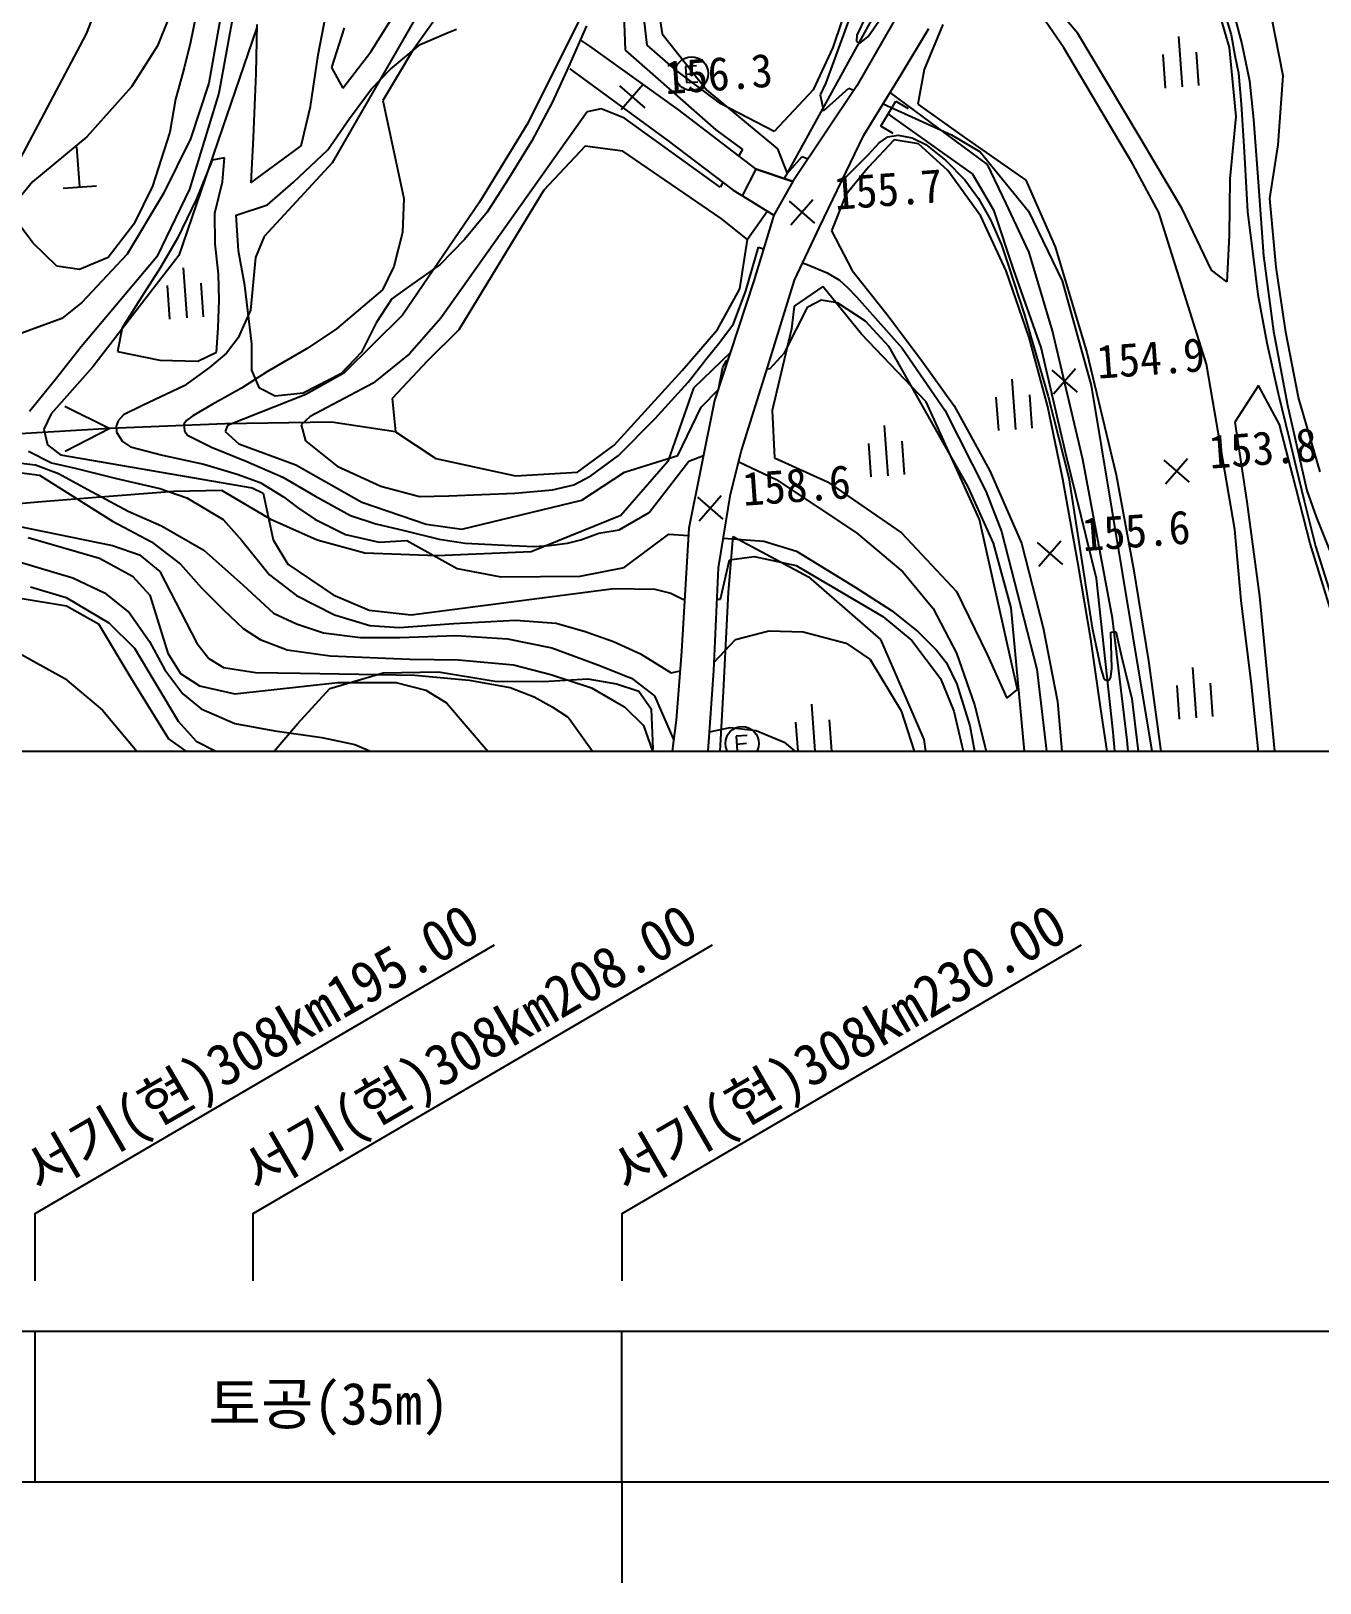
# Model space of a CAD drawing. Header units: millimetres. Extents: x 11366 to 12162, y 1103 to 1810.
# Drawn here: x 11850.5 to 11927.3, y 1346.9 to 1439.4 of the extents above; entities that cross this region are included whole.
import ezdxf
from ezdxf.enums import TextEntityAlignment as Align
from ezdxf.xclip import XClip

# ---------------------------------------------------------------- set-up
doc = ezdxf.new("R2010")
doc.units = ezdxf.units.MM
doc.header["$LTSCALE"] = 10
doc.header["$MEASUREMENT"] = 0
doc.header["$XCLIPFRAME"] = 2
for name, color, linetype in [('TT-TABL-LIN1', 4, 'Continuous'), ('TT-TABL-LIN2', 1, 'Continuous'), ('TT-TABL-TEX2', 3, 'Continuous'), ('TZ-BASE', 253, 'Continuous'), ('TZ-LEAL', 1, 'Continuous'), ('TZ-LEAT', 3, 'Continuous')]:
    doc.layers.add(name, color=color, linetype=linetype)
doc.layers.add('TX-PAPR', color=2, linetype='Continuous', plot=False)
doc.styles.add('HANA', font='GulimChe.ttf')
doc.styles.get("Standard").update_dxf_attribs({"font": 'GulimChe.ttf'})

# ---------------------------------------------------------------- blocks, each defined once
blk = doc.blocks.new('JD-DHDFH546DFH43')
at = {"layer": 'TZ-BASE'}
for p, q in [((449.689, -24.465, -101), (445.768, -35.164, -101)), ((404.173, -25.738, -91), (401.685, -32.253, -91)), ((408.187, -27.323, -92), (405.926, -32.96, -92)), ((423.278, -27.901, -96), (416.344, -39.93, -96)), ((460.796, -32.227, -102.19), (457.427, -28.188, -102.19)), ((424.268, -28.842, -97), (421.137, -33.258, -97)), ((468.974, -29.121, -102), (469.93, -32.314, -102)), ((469.549, -29.04, -103), (470.578, -32.84, -103)), ((415.519, -33.493, -95.23), (416.198, -29.975, -95.23)), ((418.646, -33.328, -95.7), (420.417, -30.493, -95.7)), ((435.732, -30.433, -100), (436.013, -32.247, -100)), ((449.488, -29.612, -255), (443.287, -40.873, -255)), ((447.278, -29.822, -99.87), (446.198, -33.068, -99.87)), ((459.955, -33.079, -101.02), (457.993, -30.203, -101.02)), ((468.95, -30.045, -102.19), (469.809, -33.061, -102.19)), ((408.238, -31.09, -89.91), (407.896, -32.738, -89.91)), ((409.728, -31.042, -93), (408.994, -35.176, -93)), ((410.501, -30.776, -94), (409.599, -35.784, -94)), ((431.483, -30.598, -98), (428.015, -37.576, -98)), ((433.724, -31.089, -99), (433.818, -33.227, -99)), ((435.118, -32.913, -99.87), (434.914, -31.043, -99.87)), ((450.296, -30.667, -97.97), (447.615, -35.342, -97.97)), ((448.127, -31.297, -102), (447.621, -32.329, -102)), ((448.29, -32.406, -102), (449.569, -30.571, -102)), ((473.038, -34.744, -103.94), (472.36, -31.314, -103.94)), ((401.685, -32.253, -91), (395.522, -43.846, -91)), ((411.853, -31.862, -95), (407.197, -45.451, -95)), ((411.85, -31.682, -95.23), (411.79, -34.613, -95.23)), ((417.058, -31.888, -95.7), (416.306, -34.248, -95.7)), ((421.582, -32.886, -95.94), (423.255, -32.174, -95.94)), ((423.255, -32.174, -95.94), (423.761, -31.967, -95.94)), ((431.497, -31.77, -95.94), (430.44, -34.213, -95.94)), ((436.013, -32.247, -100), (438.68, -35.594, -100)), ((447.621, -32.329, -102), (447.606, -32.704, -102)), ((450.274, -34.669, -103.74), (451.921, -31.923, -103.74)), ((452.746, -31.694, -101.02), (451.627, -34.381, -101.02)), ((464.511, -38.436, -102.19), (460.796, -32.227, -102.19)), ((469.93, -32.314, -102), (470.163, -33.528, -102)), ((405.926, -32.96, -92), (404.388, -35.407, -92)), ((407.896, -32.738, -89.91), (407.525, -34.269, -89.91)), ((421.137, -33.258, -97), (419.376, -36.223, -97)), ((419.832, -34.345, -95.94), (421.582, -32.886, -95.94)), ((431.704, -32.979, -97.97), (431.177, -32.616, -97.97)), ((436.969, -36.75, -97.97), (431.704, -32.979, -97.97)), ((433.818, -33.227, -99), (439.222, -37.961, -99)), ((436.809, -34.386, -99.87), (435.118, -32.913, -99.87)), ((446.198, -33.068, -99.87), (445.026, -35.578, -99.87)), ((447.606, -32.704, -102), (447.78, -32.816, -102)), ((447.78, -32.816, -102), (448.29, -32.406, -102)), ((461.918, -36.397, -101.02), (459.955, -33.079, -101.02)), ((466.799, -32.412, -102.21), (467.014, -35.405, -102.21)), ((469.809, -33.061, -102.19), (470.214, -37.163, -102.19)), ((470.578, -32.84, -103), (471.02, -35.043, -103)), ((415.06, -36.574, -95.23), (415.519, -33.493, -95.23)), ((416.976, -35.483, -95.7), (418.646, -33.328, -95.7)), ((430.44, -34.213, -95.94), (429.46, -36.339, -95.94)), ((438.067, -34.143, -98.95), (437.404, -34.191, -98.95)), ((437.404, -34.191, -98.95), (437.473, -35.151, -98.95)), ((466.017, -35.476, -102.21), (465.873, -33.482, -102.21)), ((468.012, -35.333, -102.21), (467.868, -33.338, -102.21)), ((470.163, -33.528, -102), (470.365, -34.592, -102)), ((407.525, -34.269, -89.91), (407.183, -35.507, -89.91)), ((411.79, -34.613, -95.23), (411.644, -38.434, -95.23)), ((416.306, -34.248, -95.7), (416.976, -35.483, -95.7)), ((418.683, -35.521, -95.94), (419.832, -34.345, -95.94)), ((430.518, -34.327, -86.95), (436.382, -38.627, -86.95)), ((439.521, -36.416, -99.87), (436.809, -34.386, -99.87)), ((438.018, -34.629, -98.95), (437.438, -34.671, -98.95)), ((437.473, -35.151, -98.95), (438.136, -35.104, -98.95)), ((448.048, -38.288, -103.74), (450.274, -34.669, -103.74)), ((451.627, -34.381, -101.02), (451.263, -36.432, -101.02)), ((470.365, -34.592, -102), (470.54, -36.447, -102)), ((471.02, -35.043, -103), (471.269, -37.349, -103)), ((472.743, -38.866, -103.94), (473.038, -34.744, -103.94)), ((404.388, -35.407, -92), (401.715, -38.387, -92)), ((407.183, -35.507, -89.91), (407.007, -36.131, -89.91)), ((409.599, -35.784, -94), (407.835, -41.505, -94)), ((408.994, -35.176, -93), (407.91, -38.502, -93)), ((417.377, -37.289, -95.94), (418.683, -35.521, -95.94)), ((433.472, -35.341, -98.7), (434.984, -36.65, -98.7)), ((433.573, -36.751, -98.7), (434.882, -35.239, -98.7)), ((438.68, -35.594, -100), (442.883, -39.101, -100)), ((445.026, -35.578, -99.87), (442.689, -38.073, -99.87)), ((447.615, -35.342, -97.97), (443.805, -41.05, -97.97)), ((445.768, -35.164, -101), (445.429, -35.89, -101)), ((445.429, -35.89, -101), (445.628, -36.838, -101)), ((445.628, -36.838, -101), (447.154, -35.475, -101)), ((447.154, -35.475, -101), (447.439, -35.606, -101)), ((455.412, -40.034, -101.09), (449.609, -35.739, -101.09)), ((407.007, -36.131, -89.91), (406.678, -38.1, -89.91)), ((414.497, -38.93, -95.23), (415.06, -36.574, -95.23)), ((419.376, -36.223, -97), (420.609, -42.069, -97)), ((431.555, -36.889, -99), (422.827, -49.198, -99)), ((429.46, -36.339, -95.94), (428.242, -38.632, -95.94)), ((432.384, -36.709, -99), (431.555, -36.889, -99)), ((433.778, -37.273, -99), (432.384, -36.709, -99)), ((441.626, -40.305, -97.97), (436.969, -36.75, -97.97)), ((442.689, -38.073, -99.87), (439.521, -36.416, -99.87)), ((449.049, -37.756, -255), (449.942, -36.261, -255)), ((449.201, -36.413, -101), (453.26, -38.274, -101)), ((449.942, -36.261, -255), (450.675, -36.698, -255)), ((451.263, -36.432, -101.02), (454.012, -38.41, -101.02)), ((464.083, -40.011, -101.02), (461.918, -36.397, -101.02)), ((470.54, -36.447, -102), (470.701, -39.257, -102)), ((416.088, -39.156, -95.94), (417.377, -37.289, -95.94)), ((428.015, -37.576, -98), (425.136, -42.285, -98)), ((439.473, -41.382, -99), (433.778, -37.273, -99)), ((449.782, -38.194, -255), (449.049, -37.756, -255)), ((454.511, -40.6, -255), (449.495, -37.009, -255)), ((470.214, -37.163, -102.19), (469.861, -40.888, -102.19)), ((471.269, -37.349, -103), (471.536, -41.065, -103)), ((401.715, -38.387, -92), (398.49, -41.066, -92)), ((406.678, -38.1, -89.91), (405.636, -41.323, -89.91)), ((407.91, -38.502, -93), (406.299, -41.756, -93)), ((411.644, -38.434, -95.23), (411.498, -41.131, -95.23)), ((428.242, -38.632, -95.94), (426.824, -40.94, -95.94)), ((436.382, -38.627, -86.95), (440.243, -41.557, -86.95)), ((439.222, -37.961, -99), (440.809, -39.144, -99)), ((445.405, -43.772, -103.74), (448.048, -38.288, -103.74)), ((448.3, -39.46, -100), (448.955, -38.749, -100)), ((449.852, -38.559, -99.36), (448.316, -40.194, -99.36)), ((448.955, -38.749, -100), (449.468, -38.38, -100)), ((449.468, -38.38, -100), (450.084, -38.294, -100)), ((451.303, -38.796, -99.36), (449.852, -38.559, -99.36)), ((450.084, -38.294, -100), (450.925, -38.441, -100)), ((450.925, -38.441, -100), (451.742, -38.838, -100)), ((453.042, -40.395, -99.36), (451.303, -38.796, -99.36)), ((451.742, -38.838, -100), (452.932, -39.79, -100)), ((453.26, -38.274, -101), (454.967, -39.274, -101)), ((454.012, -38.41, -101.02), (457.695, -40.962, -101.02)), ((467.012, -42.667, -102.19), (464.511, -38.436, -102.19)), ((401.299, -41.375, -92.16), (401.127, -38.981, -92.16)), ((409.194, -39.773, -95.41), (408.268, -42.086, -95.41)), ((409.926, -39.63, -95.41), (409.194, -39.773, -95.41)), ((409.799, -41.073, -95.41), (409.926, -39.63, -95.41)), ((411.498, -41.131, -95.23), (414.497, -38.93, -95.23)), ((414.041, -41.078, -95.94), (416.088, -39.156, -95.94)), ((431.421, -38.934, -100.04), (428.954, -41.558, -100.04)), ((433.679, -39.243, -100.04), (431.421, -38.934, -100.04)), ((436.57, -41.23, -100.04), (433.679, -39.243, -100.04)), ((440.809, -39.144, -99), (440.589, -39.513, -99)), ((442.883, -39.101, -100), (443.46, -40.564, -100)), ((443.46, -40.564, -100), (444.37, -39.556, -100)), ((444.37, -39.556, -100), (444.707, -39.7, -100)), ((446.944, -40.802, -100), (448.3, -39.46, -100)), ((454.967, -39.274, -101), (457.859, -42.825, -101)), ((470.701, -39.257, -102), (470.918, -42.852, -102)), ((472.242, -42.07, -103.94), (472.743, -38.866, -103.94)), ((416.344, -39.93, -96), (412.29, -44.333, -96)), ((440.809, -41.898, -99.42), (441.626, -40.305, -99.42)), ((441.626, -40.305, -99.42), (443.805, -41.05, -99.42)), ((443.805, -41.05, -97.97), (441.626, -40.305, -97.97)), ((448.316, -40.194, -99.36), (446.97, -41.835, -99.36)), ((452.932, -39.79, -100), (454.053, -40.954, -100)), ((455.013, -43.12, -99.36), (453.042, -40.395, -99.36)), ((455.802, -42.793, -255), (454.511, -40.6, -255)), ((456.532, -42.359, -101.09), (455.412, -40.034, -101.09)), ((465.615, -42.898, -101.02), (464.083, -40.011, -101.02)), ((398.49, -41.066, -92), (396.775, -43.154, -92)), ((400.302, -41.446, -92.16), (402.296, -41.303, -92.16)), ((405.636, -41.323, -89.91), (404.526, -43.588, -89.91)), ((407.835, -41.505, -94), (405.89, -45.546, -94)), ((409.352, -42.94, -95.41), (409.799, -41.073, -95.41)), ((412.494, -42.433, -95.94), (414.041, -41.078, -95.94)), ((428.954, -41.558, -100.04), (423.899, -49.893, -100.04)), ((426.824, -40.94, -95.94), (425.58, -42.884, -95.94)), ((439.533, -43.253, -100.04), (436.57, -41.23, -100.04)), ((439.641, -41.101, -99), (439.473, -41.382, -99)), ((440.243, -41.557, -86.95), (442.677, -43.056, -86.95)), ((443.805, -41.05, -99.42), (442.677, -43.056, -99.42)), ((446.858, -40.757, -100), (446.944, -40.802, -100)), ((454.053, -40.954, -100), (454.88, -42.057, -100)), ((457.695, -40.962, -101.02), (459.436, -44.947, -101.02)), ((469.861, -40.888, -102.19), (469.814, -44.27, -102.19)), ((471.536, -41.065, -103), (471.855, -45.482, -103)), ((406.299, -41.756, -93), (404.123, -45.372, -93)), ((408.268, -42.086, -95.41), (407.134, -44.433, -95.41)), ((410.624, -43.059, -95.94), (412.494, -42.433, -95.94)), ((420.609, -42.069, -97), (420.534, -44.09, -97)), ((425.136, -42.285, -98), (420.537, -49.012, -98)), ((440.809, -41.898, -99.42), (442.677, -43.056, -99.42)), ((443.582, -42.222, -99.32), (445.094, -43.531, -99.32)), ((443.684, -43.633, -99.32), (444.993, -42.12, -99.32)), ((446.97, -41.835, -99.36), (446.113, -43.992, -99.36)), ((454.88, -42.057, -100), (455.594, -43.333, -100)), ((457.885, -45.27, -101.09), (456.532, -42.359, -101.09)), ((472.617, -46.163, -103.94), (472.242, -42.07, -103.94)), ((398.51, -44.694, -89.91), (397.335, -43.134, -89.91)), ((409.363, -44.754, -95.41), (409.352, -42.94, -95.41)), ((410.766, -45.174, -95.94), (410.624, -43.059, -95.94)), ((425.58, -42.884, -95.94), (424.232, -44.495, -95.94)), ((441.097, -44.504, -100.04), (439.533, -43.253, -100.04)), ((442.288, -42.815, -255), (441.097, -44.504, -255)), ((442.677, -43.056, -86.95), (441.484, -46.962, -86.95)), ((456.521, -46.38, -99.36), (455.013, -43.12, -99.36)), ((455.594, -43.333, -100), (456.241, -44.822, -100)), ((456.965, -46.278, -255), (455.802, -42.793, -255)), ((457.859, -42.825, -101), (459.862, -46.962, -101)), ((468.471, -51.926, -101.02), (465.615, -42.898, -101.02)), ((468.769, -46.33, -102.19), (467.012, -42.667, -102.19)), ((470.918, -42.852, -102), (471.223, -45.362, -102)), ((404.526, -43.588, -89.91), (402.986, -45.584, -89.91)), ((412.29, -44.333, -96), (411.778, -45.573, -96)), ((420.534, -44.09, -97), (420.028, -46.111, -97)), ((443.897, -46.919, -103.74), (445.405, -43.772, -103.74)), ((446.113, -43.992, -99.36), (447.335, -46.35, -99.36)), ((469.814, -44.27, -102.19), (469.672, -47.037, -102.19)), ((399.934, -46.085, -89.91), (398.51, -44.694, -89.91)), ((407.134, -44.433, -95.41), (406.116, -46.171, -95.41)), ((409.573, -46.564, -95.41), (409.363, -44.754, -95.41)), ((411.147, -47.252, -95.94), (410.766, -45.174, -95.94)), ((424.232, -44.495, -95.94), (422.787, -46.003, -95.94)), ((440.647, -47.444, -100.04), (441.097, -44.504, -100.04)), ((440.999, -47.574, -99), (441.764, -44.952, -99)), ((441.764, -44.952, -99), (442.065, -45.06, -99)), ((456.241, -44.822, -100), (456.664, -46.078, -100)), ((459.284, -49.941, -101.09), (457.885, -45.27, -101.09)), ((459.436, -44.947, -101.02), (461.323, -51.238, -101.02)), ((401.292, -46.288, -89.91), (399.934, -46.085, -89.91)), ((402.986, -45.584, -89.91), (401.292, -46.288, -89.91)), ((405.89, -45.546, -94), (401.392, -50.894, -94)), ((404.123, -45.372, -93), (401.423, -48.253, -93)), ((407.197, -45.451, -95), (402.081, -52.096, -95)), ((406.116, -46.171, -95.41), (405.124, -47.716, -95.41)), ((407.46, -46.184, -95.23), (407.676, -49.177, -95.23)), ((411.778, -45.573, -96), (411.472, -48.713, -96)), ((420.028, -46.111, -97), (419.356, -47.503, -97)), ((422.787, -46.003, -95.94), (420.764, -47.422, -95.94)), ((444.39, -45.891, -99), (444.661, -45.988, -99)), ((444.661, -45.988, -99), (445.859, -46.483, -99)), ((456.664, -46.078, -100), (457.603, -48.942, -100)), ((471.223, -45.362, -102), (471.523, -47.788, -102)), ((471.855, -45.482, -103), (472.468, -49.961, -103)), ((473.197, -50.032, -103.94), (472.617, -46.163, -103.94)), ((408.673, -49.105, -95.23), (408.53, -47.11, -95.23)), ((409.615, -48.125, -95.41), (409.573, -46.564, -95.41)), ((441.484, -46.962, -86.95), (439.142, -54.109, -86.95)), ((442.324, -52.075, -103.74), (443.897, -46.919, -103.74)), ((445.859, -46.483, -99), (446.597, -46.928, -99)), ((446.597, -46.928, -99), (447.087, -47.391, -99)), ((447.335, -46.35, -99.36), (449.407, -48.948, -99.36)), ((457.9, -50.352, -99.36), (456.521, -46.38, -99.36)), ((458.604, -50.942, -255), (456.965, -46.278, -255)), ((459.862, -46.962, -101), (461.595, -53.204, -101)), ((469.672, -47.037, -102.19), (468.769, -46.33, -102.19)), ((405.124, -47.716, -95.41), (403.828, -49.765, -95.41)), ((406.679, -49.249, -95.23), (406.535, -47.254, -95.23)), ((411.557, -50.722, -95.94), (411.147, -47.252, -95.94)), ((419.356, -47.503, -97), (416.606, -49.827, -97)), ((419.896, -48.046, -95.94), (418.976, -49.466, -95.94)), ((420.764, -47.422, -95.94), (419.896, -48.046, -95.94)), ((439.308, -49.876, -100.04), (440.647, -47.444, -100.04)), ((440.265, -49.526, -99), (440.999, -47.574, -99)), ((445.589, -47.298, -97.48), (443.88, -48.484, -97.48)), ((444.694, -48.516, -98), (445.486, -48.098, -98)), ((445.486, -48.098, -98), (446.44, -48.259, -98)), ((447.9, -50.149, -97.48), (445.589, -47.298, -97.48)), ((447.087, -47.391, -99), (447.604, -47.93, -99)), ((447.604, -47.93, -99), (450.316, -50.988, -99)), ((471.523, -47.788, -102), (472.061, -50.655, -102)), ((401.423, -48.253, -93), (400.239, -49.211, -93)), ((409.544, -49.774, -95.41), (409.615, -48.125, -95.41)), ((411.472, -48.713, -96), (410.739, -50.36, -96)), ((420.537, -49.012, -98), (417.047, -52.472, -98)), ((443.317, -51.252, -98), (444.694, -48.516, -98)), ((443.88, -48.484, -97.48), (443.717, -49.839, -97.48)), ((446.44, -48.259, -98), (448.123, -49.351, -98)), ((449.407, -48.948, -99.36), (451.458, -51.668, -99.36)), ((457.603, -48.942, -100), (459.026, -53.87, -100)), ((400.239, -49.211, -93), (397.026, -50.395, -93)), ((403.828, -49.765, -95.41), (403.559, -51.178, -95.41)), ((409.458, -51.224, -95.41), (409.544, -49.774, -95.41)), ((416.606, -49.827, -97), (414.857, -51.01, -97)), ((418.976, -49.466, -95.94), (418.089, -51.214, -95.94)), ((422.827, -49.198, -99), (420.965, -51.328, -99)), ((423.899, -49.893, -100.04), (422.027, -51.742, -100.04)), ((437.218, -52.322, -100.04), (439.308, -49.876, -100.04)), ((439.371, -50.722, -99), (440.045, -49.838, -99)), ((440.045, -49.838, -99), (440.265, -49.526, -99)), ((443.717, -49.839, -97.48), (442.572, -54.694, -97.48)), ((448.123, -49.351, -98), (449.515, -50.865, -98)), ((461.101, -57.62, -101.09), (459.284, -49.941, -101.09)), ((410.739, -50.36, -96), (410.055, -51.285, -96)), ((411.549, -52.286, -95.94), (411.557, -50.722, -95.94)), ((438.628, -51.655, -99), (439.371, -50.722, -99)), ((451.759, -54.173, -97.48), (447.9, -50.149, -97.48)), ((449.515, -50.865, -98), (454.216, -59.199, -98)), ((459, -54.483, -99.36), (457.9, -50.352, -99.36)), ((472.061, -50.655, -102), (472.735, -53.677, -102)), ((472.468, -49.961, -103), (473.284, -54.384, -103)), ((473.949, -53.928, -103.94), (473.197, -50.032, -103.94)), ((401.392, -50.894, -94), (399.862, -52.84, -94)), ((403.559, -51.178, -95.41), (406.072, -51.688, -95.41)), ((406.072, -51.688, -95.41), (408.343, -51.755, -95.41)), ((408.343, -51.755, -95.41), (409.458, -51.224, -95.41)), ((410.055, -51.285, -96), (409.024, -52.134, -96)), ((414.857, -51.01, -97), (412.492, -52.377, -97)), ((418.089, -51.214, -95.94), (416.87, -52.515, -95.94)), ((420.965, -51.328, -99), (418.794, -53.068, -99)), ((422.027, -51.742, -100.04), (419.923, -53.979, -100.04)), ((437.563, -52.999, -99), (438.628, -51.655, -99)), ((440.087, -51.234, -70.47), (437.884, -53.357, -70.47)), ((439.64, -52.118, -98), (439.851, -51.712, -98)), ((439.851, -51.712, -98), (439.923, -51.726, -98)), ((442.434, -52.217, -98), (443.317, -51.252, -98)), ((450.316, -50.988, -99), (452.858, -54.675, -99)), ((451.458, -51.668, -99.36), (453.431, -54.423, -99.36)), ((460.083, -57.273, -255), (458.604, -50.942, -255)), ((461.323, -51.238, -101.02), (463.081, -58.53, -101.02)), ((402.081, -52.096, -95), (399.586, -54.903, -95)), ((409.024, -52.134, -96), (407.519, -53.227, -96)), ((412.492, -52.377, -97), (410.944, -53.368, -97)), ((412.018, -53.366, -95.94), (411.549, -52.286, -95.94)), ((416.87, -52.515, -95.94), (414.626, -53.659, -95.94)), ((417.047, -52.472, -98), (414.773, -53.749, -98)), ((433.156, -56.756, -100.04), (437.218, -52.322, -100.04)), ((439.385, -53.45, -98), (439.64, -52.118, -98)), ((440.749, -57.081, -103.74), (442.324, -52.075, -103.74)), ((442.288, -52.189, -98), (442.434, -52.217, -98)), ((459.236, -52.293, -100.14), (460.748, -53.602, -100.14)), ((459.338, -53.704, -100.14), (460.647, -52.192, -100.14)), ((470.144, -61.792, -101.02), (468.471, -51.926, -101.02)), ((399.862, -52.84, -94), (398.307, -54.766, -94)), ((407.519, -53.227, -96), (405.034, -54.392, -96)), ((410.944, -53.368, -97), (409.183, -54.339, -97)), ((412.945, -53.84, -95.94), (412.018, -53.366, -95.94)), ((418.794, -53.068, -99), (415.028, -55.064, -99)), ((435.609, -55.181, -99), (437.563, -52.999, -99)), ((437.884, -53.357, -70.47), (436.365, -57.738, -70.47)), ((438.348, -54.507, -98), (439.385, -53.45, -98)), ((456.86, -52.834, -99.27), (457.075, -55.826, -99.27)), ((461.595, -53.204, -101), (464.049, -68.066, -101)), ((471.561, -53.208, -101.71), (470.163, -55.384, -101.71)), ((472.811, -55.534, -101.71), (471.561, -53.208, -101.71)), ((400.405, -54.44, -79.21), (403.097, -55.763, -79.21)), ((405.034, -54.392, -96), (403.913, -54.965, -96)), ((409.183, -54.339, -97), (408.036, -55.02, -97)), ((414.773, -53.749, -98), (410.103, -55.589, -98)), ((414.626, -53.659, -95.94), (412.945, -53.84, -95.94)), ((419.923, -53.979, -100.04), (420.115, -55.961, -100.04)), ((436.961, -57.374, -98), (438.348, -54.507, -98)), ((439.142, -54.109, -86.95), (437.604, -61.709, -86.95)), ((454.931, -61.193, -97.48), (451.759, -54.173, -97.48)), ((453.431, -54.423, -99.36), (455.544, -58.291, -99.36)), ((456.078, -55.898, -99.27), (455.934, -53.903, -99.27)), ((458.073, -55.754, -99.27), (457.929, -53.76, -99.27)), ((459.892, -58.79, -99.36), (459, -54.483, -99.36)), ((459.026, -53.87, -100), (460.257, -58.714, -100)), ((472.735, -53.677, -102), (473.386, -56.369, -102)), ((473.284, -54.384, -103), (474.442, -59.458, -103)), ((475.249, -58.346, -103.94), (473.949, -53.928, -103.94)), ((399.586, -54.903, -95), (399.161, -55.816, -95)), ((409.965, -55.489, -79.21), (403.097, -55.763, -79.21)), ((403.586, -55.305, -96), (403.468, -55.631, -96)), ((403.913, -54.965, -96), (403.586, -55.305, -96)), ((407.668, -55.293, -97), (407.508, -55.516, -97)), ((408.036, -55.02, -97), (407.668, -55.293, -97)), ((416.306, -55.403, -79.21), (409.965, -55.489, -79.21)), ((415.028, -55.064, -99), (414.501, -55.543, -99)), ((420.115, -55.961, -79.21), (416.306, -55.403, -79.21)), ((433.409, -57.38, -99), (435.609, -55.181, -99)), ((442.572, -54.694, -97.48), (442.706, -57.522, -97.48)), ((452.858, -54.675, -99), (455.311, -59.511, -99)), ((470.163, -55.384, -101.71), (470.867, -60.145, -101.71)), ((403.097, -55.763, -79.21), (397.757, -56.087, -79.21)), ((399.161, -55.816, -95), (399.378, -56.742, -95)), ((403.097, -55.763, -79.21), (400.428, -57.132, -79.21)), ((403.468, -55.631, -96), (403.494, -55.981, -96)), ((403.494, -55.981, -96), (403.852, -56.553, -96)), ((407.508, -55.516, -97), (407.536, -55.901, -97)), ((407.536, -55.901, -97), (407.731, -56.168, -97)), ((407.731, -56.168, -97), (409.155, -56.875, -97)), ((410.103, -55.589, -98), (409.969, -55.959, -98)), ((409.969, -55.959, -98), (410.774, -56.694, -98)), ((414.501, -55.543, -99), (414.761, -56.507, -99)), ((420.115, -55.961, -100.04), (422.517, -57.562, -100.04)), ((449.255, -55.596, -97.23), (449.47, -58.588, -97.23)), ((473.603, -58.595, -101.71), (472.811, -55.534, -101.71)), ((473.386, -56.369, -102), (473.803, -58.124, -102)), ((398.235, -57.13, -94), (399.616, -57.817, -94)), ((399.378, -56.742, -95), (400.144, -57.349, -95)), ((400.144, -57.349, -95), (411.574, -59.313, -95)), ((403.852, -56.553, -96), (404.332, -56.87, -96)), ((404.332, -56.87, -96), (406.233, -57.367, -96)), ((409.155, -56.875, -97), (411.259, -57.744, -97)), ((410.774, -56.694, -98), (414.172, -57.933, -98)), ((414.761, -56.507, -99), (416.644, -58.015, -99)), ((430.967, -58.377, -100.04), (433.156, -56.756, -100.04)), ((440.095, -59.685, -103.74), (440.749, -57.081, -103.74)), ((448.473, -58.66, -97.23), (448.329, -56.665, -97.23)), ((450.468, -58.517, -97.23), (450.324, -56.522, -97.23)), ((461.913, -64.72, -255), (460.083, -57.273, -255)), ((396.427, -58.228, -92), (398.897, -58.562, -92)), ((397.131, -57.754, -93), (398.657, -57.946, -93)), ((398.657, -57.946, -93), (400.024, -58.453, -93)), ((399.616, -57.817, -94), (401.03, -58.138, -94)), ((401.03, -58.138, -94), (403.494, -58.747, -94)), ((406.233, -57.367, -96), (408.7, -57.893, -96)), ((408.7, -57.893, -96), (410.679, -58.49, -96)), ((411.259, -57.744, -97), (413.403, -58.681, -97)), ((414.172, -57.933, -98), (418.122, -60.155, -98)), ((416.644, -58.015, -99), (419.256, -59.201, -99)), ((422.517, -57.562, -100.04), (427.272, -58.583, -100.04)), ((431.771, -58.589, -99), (433.409, -57.38, -99)), ((436.365, -57.738, -70.47), (433.558, -60.948, -70.47)), ((433.764, -58.376, -98), (436.961, -57.374, -98)), ((435.25, -60.776, -97), (437.597, -57.719, -97)), ((437.597, -57.719, -97), (438.48, -57.379, -97)), ((440.579, -57.757, -97), (442.809, -58.818, -97)), ((442.706, -57.522, -97.48), (445.877, -58.948, -97.48)), ((462.855, -67.079, -101.09), (461.101, -57.62, -101.09)), ((465.929, -57.657, -101.25), (467.441, -58.966, -101.25)), ((466.03, -59.067, -101.25), (467.339, -57.555, -101.25)), ((473.803, -58.124, -102), (474.296, -60.076, -102)), ((398.897, -58.562, -92), (399.652, -59.021, -92)), ((399.652, -59.021, -92), (403.254, -61.304, -92)), ((400.024, -58.453, -93), (401.787, -59.414, -93)), ((403.494, -58.747, -94), (406.078, -59.347, -94)), ((410.679, -58.49, -96), (412.053, -58.989, -96)), ((412.053, -58.989, -96), (413.451, -59.838, -96)), ((413.403, -58.681, -97), (415.312, -59.775, -97)), ((419.256, -59.201, -99), (421.556, -59.817, -99)), ((427.272, -58.583, -100.04), (430.967, -58.377, -100.04)), ((429.473, -59.423, -99), (430.753, -59.12, -99)), ((430.753, -59.12, -99), (431.771, -58.589, -99)), ((431.227, -60.043, -98), (433.764, -58.376, -98)), ((442.809, -58.818, -97), (447.61, -61.991, -97)), ((445.877, -58.948, -97.48), (450.286, -61.989, -97.48)), ((454.216, -59.199, -98), (455.744, -62.598, -98)), ((455.544, -58.291, -99.36), (457.439, -62.596, -99.36)), ((460.809, -63.877, -99.36), (459.892, -58.79, -99.36)), ((460.257, -58.714, -100), (461.651, -67.643, -100)), ((463.081, -58.53, -101.02), (464.107, -64.141, -101.02)), ((474.646, -62.63, -101.71), (473.603, -58.595, -101.71)), ((402.282, -59.892, -70.47), (398.802, -60.163, -70.47)), ((401.787, -59.414, -93), (404.178, -60.694, -93)), ((406.917, -59.518, -70.47), (402.282, -59.892, -70.47)), ((406.078, -59.347, -94), (407.69, -59.896, -94)), ((409.761, -59.473, -70.47), (406.917, -59.518, -70.47)), ((407.69, -59.896, -94), (409.84, -61.193, -94)), ((412.723, -61.205, -70.47), (409.761, -59.473, -70.47)), ((411.574, -59.313, -95), (412.228, -59.617, -95)), ((412.228, -59.617, -95), (412.83, -62.411, -95)), ((413.451, -59.838, -96), (414.272, -60.483, -96)), ((415.312, -59.775, -97), (417.439, -60.959, -97)), ((421.556, -59.817, -99), (423.306, -59.789, -99)), ((423.306, -59.789, -99), (427.234, -59.62, -99)), ((424.083, -61.771, -98), (431.227, -60.043, -98)), ((427.234, -59.62, -99), (429.473, -59.423, -99)), ((438.116, -59.87, -96.4), (439.628, -61.179, -96.4)), ((438.217, -61.281, -96.4), (439.526, -59.769, -96.4)), ((439.378, -64.068, -103.74), (440.095, -59.685, -103.74)), ((455.311, -59.511, -99), (456.246, -61.91, -99)), ((474.296, -60.076, -102), (474.967, -62.778, -102)), ((474.442, -59.458, -103), (475.002, -61.041, -103)), ((398.802, -60.163, -70.47), (395.764, -60.432, -70.47)), ((404.178, -60.694, -93), (406.178, -61.578, -93)), ((414.272, -60.483, -96), (415.308, -61.179, -96)), ((417.439, -60.959, -97), (418.953, -61.448, -97)), ((418.122, -60.155, -98), (421.956, -61.473, -98)), ((433.558, -60.948, -70.47), (428.211, -63.127, -70.47)), ((433.46, -61.807, -97), (435.25, -60.776, -97)), ((470.867, -60.145, -101.71), (471.634, -65.775, -101.71)), ((475.002, -61.041, -103), (479.394, -72.043, -103)), ((397.531, -61.578, -91), (403.259, -62.739, -91)), ((403.254, -61.304, -92), (405.581, -62.528, -92)), ((406.178, -61.578, -93), (408.702, -63.029, -93)), ((409.84, -61.193, -94), (410.959, -62.443, -94)), ((415.458, -62.422, -70.47), (412.723, -61.205, -70.47)), ((415.308, -61.179, -96), (417.148, -62.09, -96)), ((418.953, -61.448, -97), (420.637, -61.855, -97)), ((420.637, -61.855, -97), (422.716, -62.374, -97)), ((421.956, -61.473, -98), (424.083, -61.771, -98)), ((432.248, -62.007, -97), (433.46, -61.807, -97)), ((437.604, -61.709, -86.95), (437.171, -69.059, -86.95)), ((457.196, -71.336, -97.48), (454.931, -61.193, -97.48)), ((456.246, -61.91, -99), (458.342, -70.121, -99)), ((470.528, -66.015, -101.02), (470.144, -61.792, -101.02)), ((398.232, -62.269, -90), (402.482, -63.507, -90)), ((403.259, -62.739, -91), (404.864, -63.305, -91)), ((405.581, -62.528, -92), (407.31, -63.855, -92)), ((410.959, -62.443, -94), (412.619, -64.501, -94)), ((412.83, -62.411, -95), (413.707, -63.861, -95)), ((418.291, -63.2, -70.47), (415.458, -62.422, -70.47)), ((417.148, -62.09, -96), (419.156, -62.546, -96)), ((419.156, -62.546, -96), (420.793, -62.439, -96)), ((420.793, -62.439, -96), (423.8, -64.107, -96)), ((422.716, -62.374, -97), (424.282, -62.613, -97)), ((424.282, -62.613, -97), (426.613, -62.726, -97)), ((426.613, -62.726, -97), (428.379, -62.81, -97)), ((428.379, -62.81, -97), (429.289, -62.745, -97)), ((429.289, -62.745, -97), (430.37, -62.596, -97)), ((430.37, -62.596, -97), (431.165, -62.398, -97)), ((431.165, -62.398, -97), (432.248, -62.007, -97)), ((433.752, -64.052, -96), (436.406, -62.066, -96)), ((436.406, -62.066, -96), (437.578, -62.151, -96)), ((439.666, -62.303, -96), (442.081, -62.479, -96)), ((439.973, -65.519, -95.04), (440.256, -62.21, -95.04)), ((440.256, -62.21, -95.04), (444.75, -64.603, -95.04)), ((442.081, -62.479, -96), (444.03, -63.091, -96)), ((447.61, -61.991, -97), (450.364, -64.319, -97)), ((450.286, -61.989, -97.48), (453.556, -65.483, -97.48)), ((455.744, -62.598, -98), (456.805, -66.462, -98)), ((457.439, -62.596, -99.36), (458.735, -67.656, -99.36)), ((458.362, -62.573, -99.38), (459.874, -63.882, -99.38)), ((458.464, -63.983, -99.38), (459.773, -62.471, -99.38)), ((477.103, -70.584, -101.71), (474.646, -62.63, -101.71)), ((474.967, -62.778, -102), (475.956, -65.935, -102)), ((397.495, -63.655, -89), (400.896, -64.68, -89)), ((402.482, -63.507, -90), (404.434, -64.579, -90)), ((404.864, -63.305, -91), (406.078, -64.291, -91)), ((408.702, -63.029, -93), (411.029, -65.099, -93)), ((422.583, -63.352, -70.47), (418.291, -63.2, -70.47)), ((428.211, -63.127, -70.47), (422.583, -63.352, -70.47)), ((439.499, -65.948, -95), (440.031, -63.599, -95)), ((440.031, -63.599, -95), (441.505, -63.403, -95)), ((441.505, -63.403, -95), (444, -63.935, -95)), ((444.03, -63.091, -96), (447.519, -65.236, -96)), ((400.896, -64.68, -89), (402.775, -65.572, -89)), ((404.434, -64.579, -90), (405.478, -65.707, -90)), ((406.078, -64.291, -91), (408.285, -68.575, -91)), ((407.31, -63.855, -92), (408.562, -65.277, -92)), ((412.619, -64.501, -94), (414.219, -65.716, -94)), ((413.707, -63.861, -95), (416.405, -65.692, -95)), ((423.8, -64.107, -96), (426.394, -64.622, -96)), ((426.394, -64.622, -96), (431.123, -64.582, -96)), ((431.123, -64.582, -96), (433.752, -64.052, -96)), ((439.097, -70.194, -103.74), (439.378, -64.068, -103.74)), ((444, -63.935, -95), (449.162, -66.982, -95)), ((444.75, -64.603, -95.04), (449.041, -68.355, -95.04)), ((450.364, -64.319, -97), (452.165, -66.495, -97)), ((461.571, -68.324, -99.36), (460.809, -63.877, -99.36)), ((462.892, -73.864, -255), (461.913, -64.72, -255)), ((464.107, -64.141, -101.02), (465.003, -69.621, -101.02)), ((398.364, -65.217, -88), (400.495, -65.846, -88)), ((402.775, -65.572, -89), (404.251, -66.736, -89)), ((408.562, -65.277, -92), (409.865, -66.574, -92)), ((411.029, -65.099, -93), (412.844, -66.783, -93)), ((421.052, -66.871, -95), (433.131, -65.31, -95)), ((433.131, -65.31, -95), (435.589, -65.343, -95)), ((435.589, -65.343, -95), (436.536, -65.595, -95)), ((436.536, -65.595, -95), (437.257, -65.943, -95)), ((439.669, -71.456, -95.04), (439.973, -65.519, -95.04)), ((447.519, -65.236, -96), (449.691, -66.629, -96)), ((453.556, -65.483, -97.48), (455.381, -69.241, -97.48)), ((397.741, -65.884, -86.14), (400.501, -66.346, -86.14)), ((400.495, -65.846, -88), (403.039, -67.347, -88)), ((400.501, -66.346, -86.14), (402.413, -67.422, -86.14)), ((405.478, -65.707, -90), (406.559, -69.169, -90)), ((409.865, -66.574, -92), (411.035, -67.699, -92)), ((414.219, -65.716, -94), (416.481, -66.883, -94)), ((416.405, -65.692, -95), (418.545, -66.591, -95)), ((418.545, -66.591, -95), (421.052, -66.871, -95)), ((437.257, -65.943, -95), (437.354, -65.943, -95)), ((439.292, -65.947, -95), (439.499, -65.948, -95)), ((452.165, -66.495, -97), (453.571, -69.171, -97)), ((456.805, -66.462, -98), (457.958, -78.991, -98)), ((471.138, -71.004, -101.02), (470.528, -66.015, -101.02)), ((471.634, -65.775, -101.71), (472.72, -77.106, -101.71)), ((402.413, -67.422, -86.14), (404.349, -70.641, -86.14)), ((403.039, -67.347, -88), (404.562, -68.861, -88)), ((404.251, -66.736, -89), (405.464, -68.463, -89)), ((412.844, -66.783, -93), (414.22, -67.409, -93)), ((414.22, -67.409, -93), (415.832, -67.958, -93)), ((416.481, -66.883, -94), (418.583, -67.518, -94)), ((418.583, -67.518, -94), (420.346, -67.633, -94)), ((420.346, -67.633, -94), (423.596, -67.399, -94)), ((423.596, -67.399, -94), (427.271, -67.195, -94)), ((427.271, -67.195, -94), (429.704, -67.383, -94)), ((429.704, -67.383, -94), (431.433, -67.863, -94)), ((449.162, -66.982, -95), (450.909, -68.4, -95)), ((449.691, -66.629, -96), (451.264, -67.875, -96)), ((463.729, -74.345, -101.09), (462.855, -67.079, -101.09)), ((395.578, -68.014, -87), (400.412, -70.674, -87)), ((411.035, -67.699, -92), (412.05, -68.352, -92)), ((412.05, -68.352, -92), (413.666, -68.961, -92)), ((415.832, -67.958, -93), (418.029, -68.223, -93)), ((418.029, -68.223, -93), (420.389, -68.235, -93)), ((420.389, -68.235, -93), (423.708, -68.117, -93)), ((423.708, -68.117, -93), (426.807, -68.317, -93)), ((426.807, -68.317, -93), (429.447, -68.853, -93)), ((431.433, -67.863, -94), (433.11, -68.468, -94)), ((439.12, -69.693, -94), (440.388, -68.356, -94)), ((440.388, -68.356, -94), (442.375, -67.822, -94)), ((442.375, -67.822, -94), (444.426, -67.895, -94)), ((444.426, -67.895, -94), (446.98, -68.563, -94)), ((449.041, -68.355, -95.04), (451.615, -74.315, -95.04)), ((450.909, -68.4, -95), (452.606, -70.664, -95)), ((451.264, -67.875, -96), (452.374, -68.99, -96)), ((458.735, -67.656, -99.36), (459.592, -72.036, -99.36)), ((462.172, -72.502, -99.36), (461.571, -68.324, -99.36)), ((461.651, -67.643, -100), (461.98, -69.248, -100)), ((462.769, -67.917, -100), (463.07, -67.866, -100)), ((462.829, -70.072, -100), (462.769, -67.917, -100)), ((463.07, -67.866, -100), (463.399, -69.364, -100)), ((464.049, -68.066, -101), (465.958, -79.538, -101)), ((404.562, -68.861, -88), (407.172, -73.215, -88)), ((405.464, -68.463, -89), (406.372, -70.152, -89)), ((406.559, -69.169, -90), (407.308, -70.378, -90)), ((408.285, -68.575, -91), (408.985, -69.48, -91)), ((413.666, -68.961, -92), (416.233, -69.32, -92)), ((416.233, -69.32, -92), (420.966, -69.524, -92)), ((429.447, -68.853, -93), (432.182, -69.865, -93)), ((433.11, -68.468, -94), (434.717, -69.2, -94)), ((434.717, -69.2, -94), (436.56, -70.326, -94)), ((437.171, -69.059, -86.95), (436.855, -73.162, -86.95)), ((446.98, -68.563, -94), (448.414, -69.533, -94)), ((452.374, -68.99, -96), (452.963, -69.73, -96)), ((453.571, -69.171, -97), (454.644, -72.242, -97)), ((455.381, -69.241, -97.48), (456.561, -71.853, -97.48)), ((461.98, -69.248, -100), (462.147, -69.988, -100)), ((463.399, -69.364, -100), (464.022, -71.877, -100)), ((406.372, -70.152, -89), (407.443, -71.587, -89)), ((408.985, -69.48, -91), (409.871, -70.021, -91)), ((409.871, -70.021, -91), (411.767, -70.307, -91)), ((419.386, -70.33, -86.14), (422.681, -70.283, -86.14)), ((420.966, -69.524, -92), (423.872, -69.556, -92)), ((422.681, -70.283, -86.14), (426.039, -70.823, -86.14)), ((423.872, -69.556, -92), (427.161, -69.864, -92)), ((427.161, -69.864, -92), (429.379, -70.43, -92)), ((432.182, -69.865, -93), (434.032, -70.599, -93)), ((436.56, -70.326, -94), (437.081, -70.218, -94)), ((438.728, -75.514, -103.74), (439.097, -70.194, -103.74)), ((448.414, -69.533, -94), (450.269, -72.607, -94)), ((452.963, -69.73, -96), (453.591, -71.004, -96)), ((458.342, -70.121, -99), (459.201, -77.187, -99)), ((462.147, -69.988, -100), (462.335, -70.612, -100)), ((462.77, -70.58, -100), (462.829, -70.072, -100)), ((465.003, -69.621, -101.02), (465.987, -76.749, -101.02)), ((467.639, -70.026, -101.07), (467.854, -73.019, -101.07)), ((400.412, -70.674, -87), (402.663, -72.567, -87)), ((404.349, -70.641, -86.14), (406.585, -74.26, -86.14)), ((407.308, -70.378, -90), (408.434, -71.109, -90)), ((408.434, -71.109, -90), (410.553, -71.578, -90)), ((410.553, -71.578, -90), (416.69, -70.905, -90)), ((411.767, -70.307, -91), (414.432, -70.357, -91)), ((414.432, -70.357, -91), (417.945, -70.407, -91)), ((416.205, -71.261, -86.14), (419.386, -70.33, -86.14)), ((416.69, -70.905, -90), (420.14, -70.917, -90)), ((417.945, -70.407, -91), (421.276, -70.469, -91)), ((420.14, -70.917, -90), (421.927, -71.37, -90)), ((421.276, -70.469, -91), (424.505, -70.781, -91)), ((424.505, -70.781, -91), (426.955, -71.209, -91)), ((426.039, -70.823, -86.14), (428.918, -70.847, -86.14)), ((426.955, -71.209, -91), (428.387, -71.771, -91)), ((428.918, -70.847, -86.14), (431.583, -70.685, -86.14)), ((429.379, -70.43, -92), (431.796, -71.223, -92)), ((431.583, -70.685, -86.14), (433.299, -70.982, -86.14)), ((431.796, -71.223, -92), (433.175, -72.014, -92)), ((433.299, -70.982, -86.14), (434.623, -71.418, -86.14)), ((434.032, -70.599, -93), (434.198, -70.657, -93)), ((434.198, -70.657, -93), (435.566, -71.701, -93)), ((452.606, -70.664, -95), (453.408, -72.622, -95)), ((453.591, -71.004, -96), (454.348, -73.503, -96)), ((462.335, -70.612, -100), (462.411, -70.739, -100)), ((462.411, -70.739, -100), (462.509, -70.78, -100)), ((462.509, -70.78, -100), (462.614, -70.791, -100)), ((462.614, -70.791, -100), (462.705, -70.737, -100)), ((462.705, -70.737, -100), (462.77, -70.58, -100)), ((466.857, -73.09, -101.07), (466.713, -71.096, -101.07)), ((468.852, -72.947, -101.07), (468.708, -70.952, -101.07)), ((471.537, -74.875, -101.02), (471.138, -71.004, -101.02)), ((407.443, -71.587, -89), (408.536, -72.476, -89)), ((414.271, -73.365, -86.14), (416.205, -71.261, -86.14)), ((421.927, -71.37, -90), (423.154, -72.114, -90)), ((423.154, -72.114, -90), (430.872, -81.133, -90)), ((428.387, -71.771, -91), (429.458, -72.36, -91)), ((433.175, -72.014, -92), (433.768, -72.352, -92)), ((434.623, -71.418, -86.14), (435.352, -72.489, -86.14)), ((435.566, -71.701, -93), (436.697, -74.317, -93)), ((439.404, -76.548, -95.04), (439.669, -71.456, -95.04)), ((456.561, -71.853, -97.48), (457.196, -71.336, -97.48)), ((459.592, -72.036, -99.36), (459.99, -76.72, -99.36)), ((464.022, -71.877, -100), (465.924, -87.702, -100)), ((402.663, -72.567, -87), (407.316, -78.137, -87)), ((408.536, -72.476, -89), (410.535, -73.36, -89)), ((429.458, -72.36, -91), (430.376, -72.957, -91)), ((430.376, -72.957, -91), (430.481, -73.06, -91)), ((430.481, -73.06, -91), (432.299, -75.616, -91)), ((433.768, -72.352, -92), (434.912, -73.473, -92)), ((435.352, -72.489, -86.14), (435.463, -74.857, -86.14)), ((444.92, -72.203, -97.23), (445.136, -75.195, -97.23)), ((450.269, -72.607, -94), (451.085, -75.165, -94)), ((453.408, -72.622, -95), (454.266, -76.32, -95)), ((454.644, -72.242, -97), (455.589, -76.034, -97)), ((462.792, -76.648, -99.36), (462.172, -72.502, -99.36)), ((407.172, -73.215, -88), (408.23, -74.412, -88)), ((410.535, -73.36, -89), (412.925, -73.792, -89)), ((412.7, -75.223, -86.14), (414.271, -73.365, -86.14)), ((412.925, -73.792, -89), (415.737, -74.195, -89)), ((434.912, -73.473, -92), (435.697, -75.742, -92)), ((436.855, -73.162, -86.95), (436.561, -75.49, -86.95)), ((438.843, -73.856, -93), (440.074, -73.592, -93)), ((440.074, -73.592, -93), (441.611, -73.782, -93)), ((441.611, -73.782, -93), (443.285, -74.474, -93)), ((444.138, -75.267, -97.23), (443.995, -73.272, -97.23)), ((446.133, -75.123, -97.23), (445.989, -73.129, -97.23)), ((454.348, -73.503, -96), (454.864, -76.103, -96)), ((463.543, -80.674, -255), (462.892, -73.864, -255)), ((406.585, -74.26, -86.14), (409.491, -76.326, -86.14)), ((408.23, -74.412, -88), (410.113, -75.349, -88)), ((415.737, -74.195, -89), (417.702, -74.597, -89)), ((417.702, -74.597, -89), (419.013, -75.168, -89)), ((435.463, -74.857, -86.14), (434.765, -77.002, -86.14)), ((436.697, -74.317, -93), (436.709, -74.314, -93)), ((441.083, -74.069, -92.45), (440.42, -74.117, -92.45)), ((440.42, -74.117, -92.45), (440.489, -75.078, -92.45)), ((441.035, -74.556, -92.45), (440.455, -74.597, -92.45)), ((443.285, -74.474, -93), (444.34, -75.34, -93)), ((451.615, -74.315, -95.04), (452.147, -78.076, -95.04)), ((464.507, -83.202, -101.09), (463.729, -74.345, -101.09)), ((472.141, -79.363, -101.02), (471.537, -74.875, -101.02))]:
    blk.add_line(p, q, dxfattribs=at)
for centre in [(437.768, -34.614, -98.95), (440.784, -74.541, -92.45)]:
    blk.add_circle(centre, 1, dxfattribs=at)
at = {"layer": 'TZ-BASE', "style": 'HANA'}
for s, p in [('156.3', (436.222, -35.851, -98.7)), ('155.7', (446.333, -42.733, -99.32)), ('154.9', (461.987, -52.804, -100.14)), ('153.8', (468.679, -58.167, -101.25)), ('158.6', (440.867, -60.381, -96.4)), ('155.6', (461.113, -63.084, -99.38))]:
    blk.add_text(s, height=2, rotation=4.11974, dxfattribs=at).set_placement(p)
blk = doc.blocks.new('JD-경부고속하선표_190503')
at = {"layer": 'TT-TABL-LIN1'}
blk.add_lwpolyline([(2, 114), (785.575, 114), (785.575, 39), (2, 39)], close=True, dxfattribs=at)
at = {"layer": 'TT-TABL-LIN2'}
blk.add_lwpolyline([(785.575, 105), (9.327, 105)], dxfattribs=at)

msp = doc.modelspace()

# ---------------------------------------------------------------- linework, layer by layer
at = {"layer": 'TT-TABL-LIN2'}
for p, q in [((11850.685, 1361.871), (11850.685, 1352.871)), ((11885.685, 1352.871), (11885.685, 1361.871))]:
    msp.add_line(p, q, dxfattribs=at)
at = {"layer": 'TX-PAPR', "flags": 128}
msp.add_lwpolyline([(11454.689, 1396.457), (12149.294, 1396.457), (12154.546, 1546.457), (11449.437, 1546.457), (11454.689, 1396.457)], dxfattribs=at)
at = {"layer": 'TZ-LEAL'}
for points in [[(11878.066, 1384.896), (11850.685, 1368.871), (11850.685, 1364.871)], [(11891.066, 1384.896), (11863.685, 1368.871), (11863.685, 1364.871)], [(11913.066, 1384.896), (11885.685, 1368.871), (11885.685, 1364.871)], [(11885.685, 1352.871), (11885.685, 1346.871)]]:
    msp.add_lwpolyline(points, dxfattribs=at)

# ---------------------------------------------------------------- block references
at = {"layer": 'TT-TABL-LIN2'}
msp.add_blockref('JD-경부고속하선표_190503', (11370.109, 1247.871), dxfattribs=at)
at = {"layer": 'TZ-BASE'}
ref = msp.add_blockref('JD-DHDFH546DFH43', (11452.063, 1471.457), dxfattribs=at)
XClip(ref).set_block_clipping_path([(2.6260724032, -75), (697.2310196891, -74.9999999943), (702.4831644844, 75.0000000058), (-2.6260724032, 75)])

# ---------------------------------------------------------------- texts
at = {"layer": 'TT-TABL-TEX2'}
msp.add_text('토공(35m)', height=2.5, dxfattribs=at).set_placement((11868.203, 1357.371), align=Align.MIDDLE)
at = {"layer": 'TZ-LEAT'}
for s, p in [('서기(현)308㎞195.00', (11864.179, 1377.664)), ('서기(현)308㎞208.00', (11877.179, 1377.664)), ('서기(현)308㎞230.00', (11899.179, 1377.664))]:
    msp.add_text(s, height=2.5, rotation=30, dxfattribs=at).set_placement(p, align=Align.CENTER)

doc.saveas('drawing.dxf')
